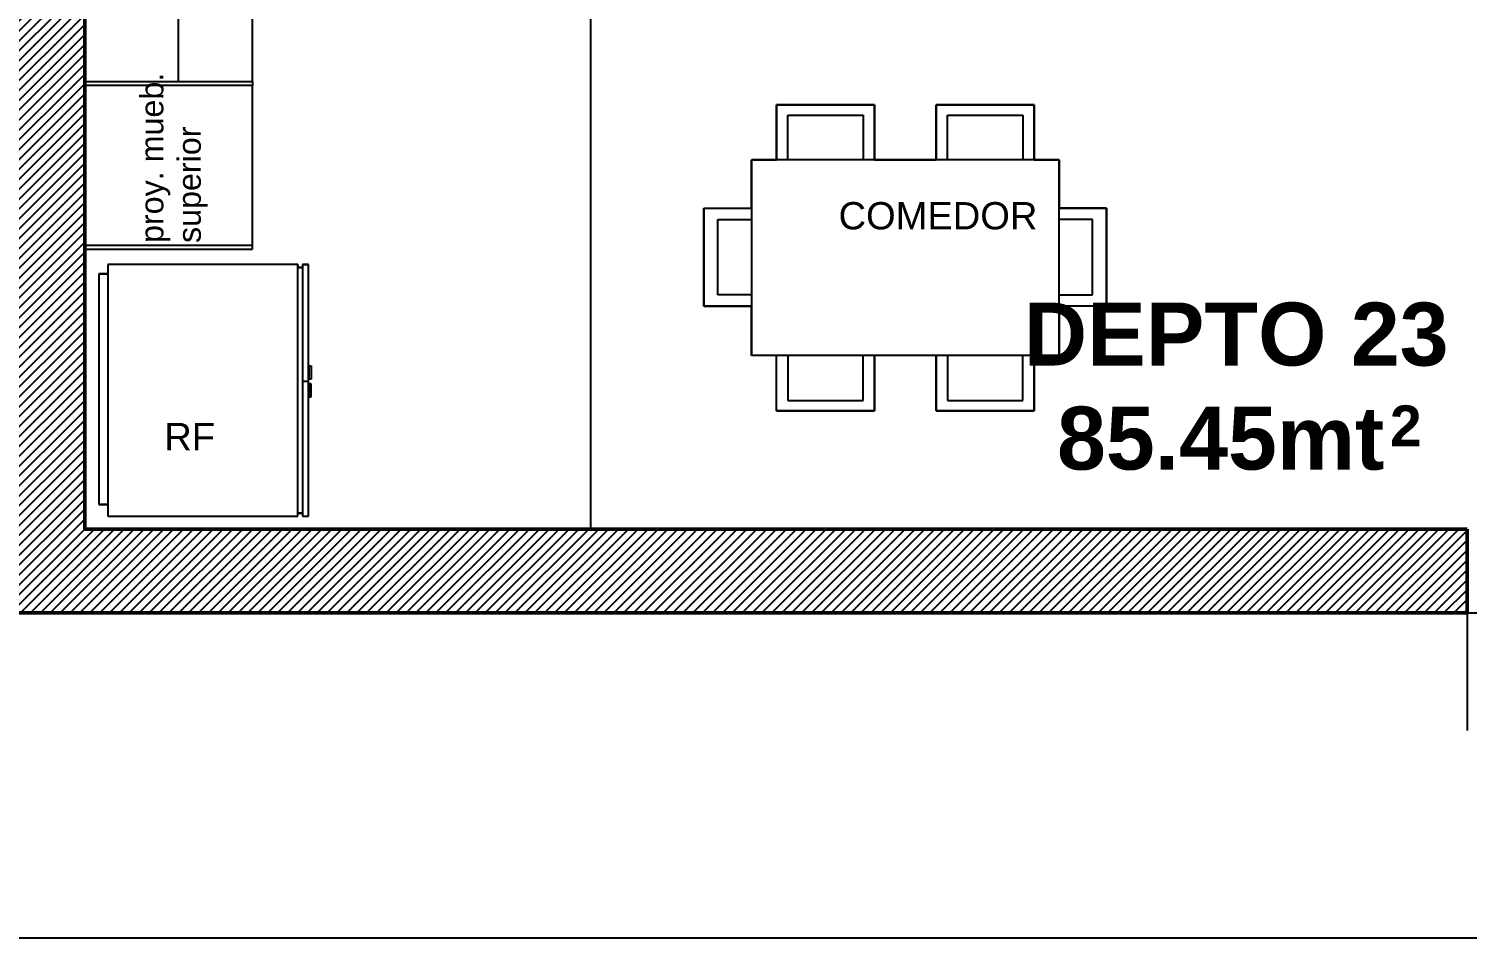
# Model space of a CAD drawing. Header units: millimetres. Extents: x -42700 to 155289, y -7931 to 68797.
# Drawn here: x 13645 to 18790, y 32447 to 35698 of the extents above; entities that cross this region are included whole.
import ezdxf

# ---------------------------------------------------------------- set-up
doc = ezdxf.new("R2010")
doc.units = ezdxf.units.MM
doc.layers.add('01 arquitectura', color=8, linetype='Continuous')
doc.layers.add('3 bandejas', color=113, linetype='Continuous', lineweight=25)
doc.styles.add('Arial_2', font='arial.ttf', dxfattribs={"height": 0.0975})
doc.styles.add('Arial_5', font='arial.ttf', dxfattribs={"height": 0.0825})
doc.styles.add('Arial_B_2', font='arialbd.ttf', dxfattribs={"height": 0.225})
doc.styles.add('Arial_B_3', font='arialbd.ttf', dxfattribs={"height": 0.146225})

msp = doc.modelspace()

# ---------------------------------------------------------------- hatches: boundary and pattern name
at = {"layer": '01 arquitectura'}
h = msp.add_hatch(dxfattribs=at)
h.set_pattern_fill('_USER', color=9, scale=24.999937, angle=45, style=0, pattern_type=0)
h.set_pattern_definition([(45, (13544.71, 33609.606), (-17.677625, 17.677625), [])])
h.paths.add_polyline_path([(13544.711, 33609.606), (18789.698, 33609.606), (18789.698, 33909.605), (13844.71, 33909.605), (13844.71, 41194.587), (13544.711, 41194.587)])

# ---------------------------------------------------------------- linework, layer by layer
at = {"layer": '01 arquitectura', "color": 8, "lineweight": 50}
for p, q in [((13844.71, 33909.605), (13844.71, 41194.587)), ((18789.698, 33909.605), (13844.71, 33909.605)), ((18789.698, 33609.606), (18789.698, 33909.605)), ((13544.711, 33609.606), (18789.698, 33609.606))]:
    msp.add_line(p, q, dxfattribs=at)
at = {"layer": '01 arquitectura', "color": 8}
for p, q in [((14179.709, 35509.601), (14179.709, 39139.592)), ((14444.709, 35509.601), (14444.709, 39139.592)), ((15654.706, 33909.605), (15654.706, 36119.6)), ((13844.71, 35509.601), (14444.709, 35509.601)), ((14444.709, 35509.601), (14444.709, 35494.601)), ((14444.709, 35494.601), (13844.71, 35494.601)), ((14444.709, 34924.603), (14444.709, 35494.601)), ((16319.082, 35426.46), (16669.081, 35426.46)), ((16319.082, 35229.602), (16319.082, 35426.46)), ((16319.082, 35426.46), (16319.082, 35229.602)), ((16669.081, 35426.46), (16319.082, 35426.46)), ((16669.081, 35426.46), (16669.081, 35229.602)), ((16669.081, 35229.602), (16669.081, 35426.46)), ((16890.325, 35426.46), (17240.324, 35426.46)), ((16890.325, 35229.602), (16890.325, 35426.46)), ((16890.325, 35426.46), (16890.325, 35229.602)), ((17240.324, 35426.46), (16890.325, 35426.46)), ((17240.324, 35426.46), (17240.324, 35229.602)), ((17240.324, 35229.602), (17240.324, 35426.46)), ((16359.082, 35389.601), (16629.081, 35389.601)), ((16359.082, 35229.602), (16359.082, 35389.601)), ((16629.081, 35389.601), (16629.081, 35229.602)), ((16930.324, 35389.601), (17200.324, 35389.601)), ((16930.324, 35229.602), (16930.324, 35389.601)), ((17200.324, 35389.601), (17200.324, 35229.602)), ((16229.704, 35229.602), (16319.082, 35229.602)), ((16229.704, 35056.461), (16229.704, 35229.602)), ((16229.704, 35229.602), (16229.704, 34529.604)), ((17329.701, 35229.602), (16229.704, 35229.602)), ((16669.081, 35229.602), (16890.325, 35229.602)), ((17240.324, 35229.602), (17329.701, 35229.602)), ((17329.701, 35229.602), (17329.701, 35056.461)), ((17329.701, 34529.604), (17329.701, 35229.602)), ((16059.705, 35056.461), (16229.704, 35056.461)), ((16059.705, 34706.462), (16059.705, 35056.461)), ((16059.705, 35056.461), (16229.704, 35056.461)), ((16059.705, 35056.461), (16059.705, 34706.462)), ((17329.701, 35056.461), (17499.701, 35056.461)), ((17499.701, 35056.461), (17329.701, 35056.461)), ((17499.701, 35056.461), (17499.701, 34706.462)), ((17499.701, 34706.462), (17499.701, 35056.461)), ((16109.705, 35016.461), (16229.704, 35016.461)), ((16109.705, 34746.462), (16109.705, 35016.461)), ((17449.701, 35016.461), (17329.701, 35016.461)), ((17449.701, 34746.462), (17449.701, 35016.461)), ((13844.71, 34924.603), (14444.709, 34924.603)), ((13844.71, 34924.603), (13844.71, 34909.603)), ((13844.71, 34909.603), (14444.709, 34909.603)), ((14444.709, 34909.603), (14444.709, 34924.603)), ((13927.2, 34855.269), (13927.2, 33955.271)), ((14607.167, 34855.269), (13927.2, 34855.269)), ((13927.2, 34855.269), (13927.2, 34822.11)), ((14607.167, 33955.271), (14607.167, 34855.269)), ((14607.167, 34855.269), (14607.167, 34844.543)), ((14607.167, 34844.543), (14607.167, 34855.269)), ((14607.167, 34844.543), (14607.167, 34855.269)), ((14607.167, 34844.543), (14623.256, 34844.543)), ((14623.256, 34844.543), (14607.167, 34844.543)), ((14623.256, 34844.543), (14607.167, 34844.543)), ((14623.256, 34855.269), (14644.708, 34855.269)), ((14644.708, 34855.269), (14623.256, 34855.269)), ((14623.256, 34855.269), (14623.256, 33955.271)), ((14644.708, 34855.269), (14623.256, 34855.269)), ((14623.256, 34855.269), (14623.256, 34844.543)), ((14644.708, 33955.271), (14644.708, 34855.269)), ((13927.2, 34822.11), (13894.71, 34822.11)), ((13894.71, 34822.11), (13894.71, 33997.099)), ((13894.71, 34822.11), (13927.2, 34822.11)), ((16229.704, 34746.462), (16109.705, 34746.462)), ((17329.701, 34746.462), (17449.701, 34746.462)), ((16229.704, 34706.462), (16059.705, 34706.462)), ((16059.705, 34706.462), (16229.704, 34706.462)), ((16229.704, 34529.604), (16229.704, 34706.462)), ((17329.701, 34706.462), (17329.701, 34529.604)), ((17499.701, 34706.462), (17329.701, 34706.462)), ((17499.701, 34706.462), (17329.701, 34706.462)), ((16319.082, 34529.604), (16229.704, 34529.604)), ((17329.701, 34529.604), (16229.704, 34529.604)), ((16319.082, 34332.745), (16319.082, 34529.604)), ((16319.082, 34332.745), (16319.082, 34529.604)), ((16359.082, 34529.604), (16359.082, 34369.604)), ((16629.081, 34369.604), (16629.081, 34529.604)), ((16669.081, 34529.604), (16669.081, 34332.745)), ((16890.325, 34529.604), (16669.081, 34529.604)), ((16669.081, 34332.745), (16669.081, 34529.604)), ((16890.325, 34332.745), (16890.325, 34529.604)), ((16890.325, 34529.604), (16890.325, 34332.745)), ((16930.324, 34529.604), (16930.324, 34369.604)), ((17200.324, 34369.604), (17200.324, 34529.604)), ((17240.324, 34529.604), (17240.324, 34332.745)), ((17329.701, 34529.604), (17240.324, 34529.604)), ((17240.324, 34332.745), (17240.324, 34529.604)), ((14647.656, 34445.318), (14647.656, 34492.937)), ((14647.656, 34492.937), (14654.457, 34492.937)), ((14654.457, 34492.937), (14654.457, 34445.318)), ((14644.708, 34437.274), (14623.256, 34437.274)), ((14654.457, 34445.318), (14647.656, 34445.318)), ((14654.457, 34429.234), (14647.656, 34429.234)), ((14647.656, 34429.234), (14647.656, 34381.615)), ((14654.457, 34381.615), (14654.457, 34429.234)), ((14647.656, 34381.615), (14654.457, 34381.615)), ((16359.082, 34369.604), (16629.081, 34369.604)), ((16930.324, 34369.604), (17200.324, 34369.604)), ((16669.081, 34332.745), (16319.082, 34332.745)), ((16319.082, 34332.745), (16669.081, 34332.745)), ((17240.324, 34332.745), (16890.325, 34332.745)), ((16890.325, 34332.745), (17240.324, 34332.745)), ((13927.2, 33997.099), (13894.71, 33997.099)), ((13894.71, 33997.099), (13927.2, 33997.099)), ((13927.2, 33997.099), (13927.2, 33955.271)), ((14623.256, 33965.997), (14607.167, 33965.997)), ((14607.167, 33965.997), (14623.256, 33965.997)), ((14607.167, 33955.271), (14607.167, 33965.997)), ((14607.167, 33965.997), (14623.256, 33965.997)), ((14623.256, 33965.997), (14623.256, 33955.271)), ((13927.2, 33955.271), (14607.167, 33955.271)), ((14623.256, 33955.271), (14644.708, 33955.271)), ((18789.698, 33609.606), (18789.698, 33189.607)), ((18789.698, 33609.606), (19829.695, 33609.606))]:
    msp.add_line(p, q, dxfattribs=at)
at = {"layer": '01 arquitectura', "color": 8, "lineweight": 18}
msp.add_line((13844.71, 35494.601), (13844.71, 35509.601), dxfattribs=at)
at = {"layer": '3 bandejas', "ltscale": 0.01}
msp.add_line((19340.519, 32447.027, 2502.131), (10084.572, 32447.027, 2502.131), dxfattribs=at)

# ---------------------------------------------------------------- texts
at = {"layer": '01 arquitectura', "color": 8, "attachment_point": 1, "rotation": 90, "style": 'Arial_5'}
for s, insert, char_height, width in [('proy. mueb.', (14043.514, 34932.112), 82.49979, 775.63072), ('superior ', (14177.459, 34932.112), 82.4998, 565.18827)]:
    msp.add_mtext(s, dxfattribs=dict(at, insert=insert, char_height=char_height, width=width))
at = {"layer": '01 arquitectura', "color": 8, "attachment_point": 1}
for s, insert, char_height, width, style in [('COMEDOR', (16541.108, 35078.3), 97.4998, 859.80769, 'Arial_2'), ('DEPTO 23', (17203.403, 34719.116), 224.9994, 1875.94406, 'Arial_B_2'), ('85.45mt', (17322.465, 34347.046), 224.9994, 1443.03389, 'Arial_B_2'), ('\\fArial|b1|i0|c0|p34|;2', (18513.087, 34351.588), 146.22508, 144.30339, 'Arial_B_3'), ('RF', (14129.538, 34288.581), 97.4998, 222.46773, 'Arial_2')]:
    msp.add_mtext(s, dxfattribs=dict(at, insert=insert, char_height=char_height, width=width, style=style))

doc.saveas('drawing.dxf')
